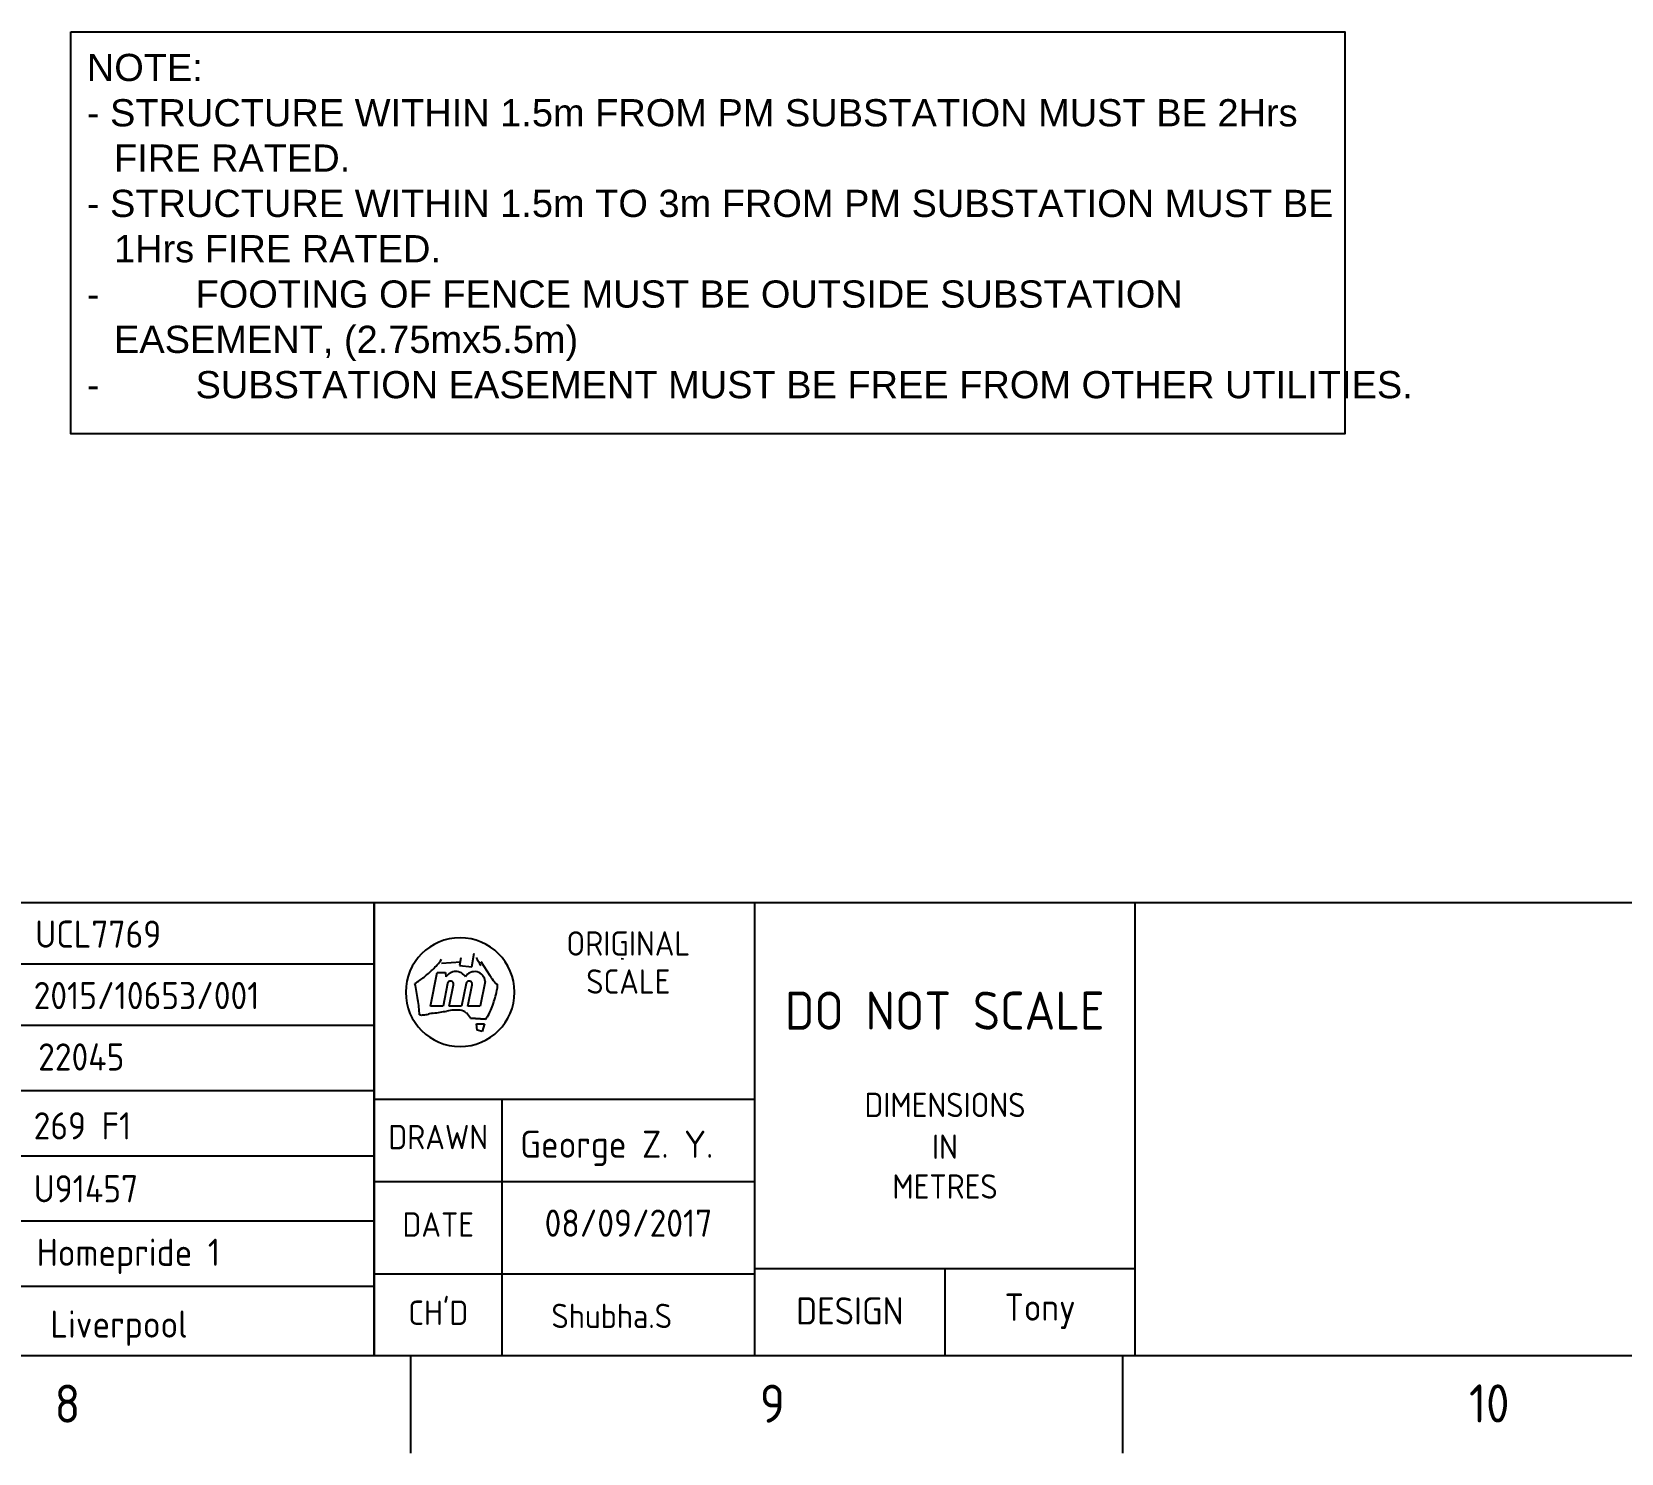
# Paper-space layout 'Page 2' of a CAD drawing. Header units: metres, sheet in millimetres. Extents: x -9 to 824, y -5 to 581.
# Drawn here: x 503.8 to 650, y -5.4 to 125.3 of the extents above; entities that cross this region are included whole.
import ezdxf
from ezdxf.enums import TextEntityAlignment as Align

# ---------------------------------------------------------------- set-up
doc = ezdxf.new("R2010")
doc.units = ezdxf.units.M
doc.layers.add('_User Miscellaneous1', color=7, linetype='Continuous')
doc.layers.add('Notes', color=7, linetype='Continuous')
doc.styles.add('iecISOCP', font='isocp.shx')
doc.styles.get("Standard").update_dxf_attribs({"font": 'arial.ttf'})

# ---------------------------------------------------------------- blocks, each defined once
blk = doc.blocks.new('A1_FRAME_TITLE')
at = {"layer": 'Notes', "color": 7}
for p, q in [((544.37, 5.97), (544.37, 47.62)), ((579.37, 5.97), (579.37, 47.62)), ((614.37, 5.97), (614.37, 47.62)), ((552.33, 42.52), (552.22, 41.82)), ((553.35, 41.71), (553.55, 42.96)), ((567.1, 42.48), (567.3, 42.44)), ((478.24, 41.97), (544.37, 41.97)), ((549.56, 38.09), (550.17, 41.17)), ((550.17, 41.17), (550.92, 41.17)), ((550.56, 42.05), (552.33, 42.16)), ((550.92, 41.17), (550.97, 40.77)), ((552.22, 41.82), (553.35, 41.71)), ((554.18, 42.18), (555.01, 40.9)), ((551.11, 40.17), (550.7, 38.09)), ((551.27, 38.09), (551.66, 40.06)), ((552.83, 40.17), (552.41, 38.09)), ((552.98, 38.09), (553.37, 40.06)), ((554.57, 40.35), (554.12, 38.09)), ((550.7, 38.09), (549.56, 38.09)), ((552.41, 38.09), (551.27, 38.09)), ((554.12, 38.09), (552.98, 38.09)), ((554.62, 36.89), (553.22, 36.97)), ((553.22, 36.97), (554.62, 36.89)), ((554.62, 36.89), (553.22, 36.97)), ((478.24, 36.33), (544.37, 36.33)), ((553.85, 35.89), (553.78, 36.47)), ((553.78, 36.47), (554.51, 36.47)), ((554.3, 35.74), (553.85, 35.89)), ((554.51, 36.47), (554.3, 35.74)), ((478.24, 30.33), (544.37, 30.33)), ((556.15, 5.97), (556.15, 29.54)), ((478.24, 24.33), (544.37, 24.33)), ((544.37, 21.97), (579.37, 21.97)), ((478.24, 18.33), (544.37, 18.33)), ((544.37, 13.47), (579.37, 13.47)), ((579.37, 13.97), (614.37, 13.97)), ((596.87, 5.97), (596.87, 13.97)), ((478.24, 12.33), (544.37, 12.33))]:
    blk.add_line(p, q, dxfattribs=at)
at = {"layer": 'Notes', "color": 7, "linetype": 'Continuous'}
for p, q in [((544.37, 47.62), (544.37, 5.97)), ((544.37, 41.97), (544.37, 5.97)), ((544.37, 29.54), (579.37, 29.54)), ((547.7, 5.97), (547.7, -3.03)), ((613.21, 5.97), (613.21, -3.03))]:
    blk.add_line(p, q, dxfattribs=at)
at = {"layer": 'Notes', "color": 7, "linetype": 'Continuous', "flags": 128}
for points in [[(123.8, 47.62), (824.37, 47.62)], [(123.8, 5.97), (824.37, 5.97)]]:
    blk.add_lwpolyline(points, dxfattribs=at)
at = {"layer": 'Notes', "color": 7}
for centre, radius, start, end in [((552.27, 39.37), 5, 0, 180), ((545.21, 46.16), 6.54, 319.3047, 324.8782), ((578.7, 57.06), 28.87, 210.1483, 211.8601), ((542.41, 49.09), 10.59, 308.157, 313.7305), ((545.21, 46.16), 6.54, 313.7309, 319.3045), ((551.87, 40.21), 1.06, 31.7884, 148.2116), ((553.61, 40.3), 0.961, 2.5982, 150.8098), ((542.41, 49.09), 10.59, 302.5841, 308.1576), ((527.29, 35.61), 21.32, 10.3053, 12.3306), ((551.39, 40.11), 0.28, 348.6911, 168.6911), ((553.1, 40.11), 0.28, 348.6911, 168.6911), ((477.01, -10.21), 93.25, 33.1096, 33.2341), ((558.55, 42.96), 4.09, 213.1151, 222.4146), ((542.7, 42.48), 13.29, 341.8901, 347.8434), ((555.89, 40.53), 0.484, 222.42, 236.4422), ((556.07, 40.81), 0.815, 236.4359, 244.7422), ((553.96, 40.06), 1.76, 347.8434, 354.1409), ((554.11, 40.04), 1.61, 354.1436, 1.0342), ((552.27, 39.37), 5, 180, 0), ((527.29, 35.61), 21.32, 8.2795, 10.3048), ((528.59, 35.8), 20.01, 6.2539, 8.2792), ((548.02, 40.74), 7.69, 331.5942, 341.8897), ((528.59, 35.8), 20.01, 4.2291, 6.2543), ((548.72, 39.42), 2.15, 265.1734, 270.0504), ((548.72, 39.51), 2.24, 270.0438, 274.7322), ((548.65, 40.42), 3.15, 274.7358, 283.0812), ((550.47, 32.55), 4.93, 97.7419, 103.0814), ((546.76, 59.88), 22.65, 277.7418, 280.8825), ((551.91, 33.09), 4.63, 85.4613, 100.8824), ((552.2, 36.78), 0.924, 46.5875, 85.4612), ((551.36, 35.89), 2.16, 30.1885, 46.5879), ((554.13, 37.45), 0.75, 311.6083, 321.0792), ((554.18, 37.41), 0.675, 321.0838, 331.5982)]:
    blk.add_arc(centre, radius, start, end, dxfattribs=at)
at = {"layer": '_User Miscellaneous1', "color": 0, "insert": (560.67, 10.72), "char_height": 2.24, "attachment_point": 1, "style": 'iecISOCP'}
blk.add_mtext_dynamic_manual_height_columns('Shubha.S', width=9.3802, gutter_width=12.5, heights=[0], dxfattribs=at)
at = {"layer": 'Notes', "color": 7, "style": 'iecISOCP'}
for s, height, p in [('ORIGINAL', 2.24, (567.74, 42.73)), ('SCALE', 2.24, (567.74, 39.23)), ('DIMENSIONS', 2.24, (596.87, 27.88)), ('DRAWN', 2.24, (550.26, 24.93)), ('IN', 2.24, (596.87, 24.04)), ('METRES', 2.24, (596.87, 20.38)), ('DATE', 2.24, (550.26, 16.88)), ("CH'D", 2.24, (550.26, 8.77)), ('DESIGN', 2.5, (588.12, 8.81))]:
    blk.add_text(s, height=height, dxfattribs=at).set_placement(p, align=Align.CENTER)
for s, p in [('8', (514.97, -0.22)), ('9', (579.84, -0.22)), ('10', (645.06, -0.2))]:
    blk.add_text(s, height=3.5, dxfattribs=at).set_placement(p)
at = {"layer": 'Notes', "color": 7, "insert": (596.84, 37.67), "char_height": 3.5, "width": 29.1, "attachment_point": 5, "style": 'iecISOCP'}
blk.add_mtext('DO NOT SCALE', dxfattribs=at)
at = {"layer": 'Notes', "color": 7, "style": 'iecISOCP', "flags": 8}
blk.add_attdef('VERSION_NO', text='', height=2.5, rotation=90, dxfattribs=at).set_placement((302.04, 43.81), align=Align.MIDDLE_CENTER)
at = {"layer": 'Notes', "color": 7, "style": 'iecISOCP'}
for tag, p in [('CAP_NO', (513.19, 43.46)), ('IE_NUM', (513.05, 37.81)), ('REF_No_1', (335.24, 32.31)), ('REF_1', (362.52, 32.31)), ('GEN_WO', (441.71, 31.76)), ('HV_SWITCH', (513.46, 32.16)), ('REF_No_2', (335.24, 26.31)), ('REF_2', (362.52, 26.31)), ('OH_WO', (441.71, 25.81)), ('UBD_REF', (513.05, 25.83)), ('REF_No_3', (335.24, 20.31)), ('REF_3', (362.52, 20.31)), ('UG_WO', (441.71, 20.05)), ('GIS_MAP_No', (513.05, 20.04)), ('REF_No_4', (335.24, 14.31)), ('REF_4', (362.52, 14.31)), ('SUB_WO', (441.71, 13.81)), ('HV_OP_DIAG', (513.33, 14.2)), ('LGA', (512.95, 7.78)), ('ExportID', (9.08, 2.39))]:
    blk.add_attdef(tag, p, '', height=2.5, dxfattribs=at)
for tag, height, p in [('T1', 3.5, (684.37, 39.47)), ('T2', 3.5, (684.37, 34.35)), ('scale', 2.5, (567.76, 33.27)), ('T3', 3.5, (684.37, 28.92)), ('DRAWN', 2.5, (567.76, 24.93)), ('T4', 3.5, (684.37, 23.66)), ('REV', 5, (820.05, 17.1)), ('T5', 3.5, (684.37, 18.23)), ('DATE', 2.5, (567.76, 16.88)), ('T6', 3.5, (684.37, 12.97)), ('DESIGN', 2.5, (605.62, 9.15))]:
    blk.add_attdef(tag, text='', height=height, dxfattribs=at).set_placement(p, align=Align.CENTER)
blk.add_attdef('NUM', text='', height=7, dxfattribs=at).set_placement((792.37, 20.12), align=Align.MIDDLE_CENTER)
for tag, p in [('NS', (790.71, 8.12)), ('SHTS', (805.41, 8.12))]:
    blk.add_attdef(tag, text='', height=2.5, dxfattribs=at).set_placement(p, align=Align.MIDDLE)
at = {"layer": 'Notes', "color": 7, "style": 'iecISOCP', "flags": 1}
for tag, p in [('ProjectType', (14.17, -26.8)), ('ProjectNumber', (23.56, -26.82)), ('DrawingNumber', (35.51, -26.8)), ('ProjectDescription', (47.56, -26.83)), ('ExportDate', (60.28, -26.79)), ('ExportUserName', (69.15, -26.8)), ('DesignerCompanyName', (81.48, -26.79)), ('ExportAreaOfInterest', (97.1, -26.81)), ('GIS_SUCCESS', (112, -26.78)), ('CAD_SUCCESS', (121.79, -26.78)), ('DEPOTCODE', (132.11, -26.88)), ('ExportCategories', (140.08, -26.8)), ('Comments', (154.38, -26.88))]:
    blk.add_attdef(tag, p, '', height=1, dxfattribs=at)

psp = doc.layouts.new('Page 2')

# ---------------------------------------------------------------- linework, layer by layer
at = {"layer": '_User Miscellaneous1'}
psp.add_lwpolyline([(507.39087, 125.3003), (624.55722, 125.3003), (624.55722, 88.32223), (507.39087, 88.32223)], close=True, dxfattribs=at)

# ---------------------------------------------------------------- block references
ref = psp.add_blockref('A1_FRAME_TITLE', (-9.08156, -2.38995), dxfattribs=at)
ref.add_attrib('DESIGN', 'Tony', dxfattribs={"layer": 'Notes', "color": 7, "height": 2.5, "style": 'iecISOCP'}).set_placement((596.53506, 6.76457), align=Align.CENTER)
ref.add_attrib('DRAWN', 'George Z. Y.', dxfattribs={"layer": 'Notes', "color": 7, "height": 2.5, "style": 'iecISOCP'}).set_placement((557.59674, 21.74743), align=Align.CENTER)
ref.add_attrib('DATE', '08/09/2017', dxfattribs={"layer": 'Notes', "color": 7, "height": 2.5, "style": 'iecISOCP'}).set_placement((558.67462, 14.49038), align=Align.CENTER)
ref.add_attrib('CAP_NO', 'UCL7769', (504.10618, 41.06707), dxfattribs={"layer": 'Notes', "color": 7, "height": 2.5, "style": 'iecISOCP'})
ref.add_attrib('IE_NUM', '2015/10653/001', (503.96843, 35.42019), dxfattribs={"layer": 'Notes', "color": 7, "height": 2.5, "style": 'iecISOCP'})
ref.add_attrib('HV_SWITCH', '22045', (504.3817, 29.77331), dxfattribs={"layer": 'Notes', "color": 7, "height": 2.5, "style": 'iecISOCP'})
ref.add_attrib('UBD_REF', '269 F1', (503.96843, 23.43779), dxfattribs={"layer": 'Notes', "color": 7, "height": 2.5, "style": 'iecISOCP'})
ref.add_attrib('GIS_MAP_No', 'U91457', (503.96843, 17.65318), dxfattribs={"layer": 'Notes', "color": 7, "height": 2.5, "style": 'iecISOCP'})
ref.add_attrib('HV_OP_DIAG', 'Homepride 1', (504.24493, 11.80914), dxfattribs={"layer": 'Notes', "color": 7, "height": 2.5, "style": 'iecISOCP'})
ref.add_attrib('LGA', ' Liverpool', (504.07822, 5.20509), dxfattribs={"layer": 'Notes', "color": 7, "height": 2.5, "style": 'iecISOCP'})

# ---------------------------------------------------------------- texts
at = {"layer": '_User Miscellaneous1', "color": 7, "insert": (508.85874, 123.27232), "char_height": 2.5, "attachment_point": 1}
psp.add_mtext_dynamic_manual_height_columns('NOTE:\\P\\pi-2.5,l2.5;- STRUCTURE WITHIN 1.5m FROM PM SUBSTATION MUST BE 2Hrs FIRE RATED.\\P- STRUCTURE WITHIN 1.5m TO 3m FROM PM SUBSTATION MUST BE 1Hrs FIRE RATED.\\P-^IFOOTING OF FENCE MUST BE OUTSIDE SUBSTATION EASEMENT, (2.75mx5.5m)\\P-^ISUBSTATION EASEMENT MUST BE FREE FROM OTHER UTILITIES.', width=117.458139, gutter_width=4, heights=[31.98386], dxfattribs=at)

doc.saveas('drawing.dxf')
